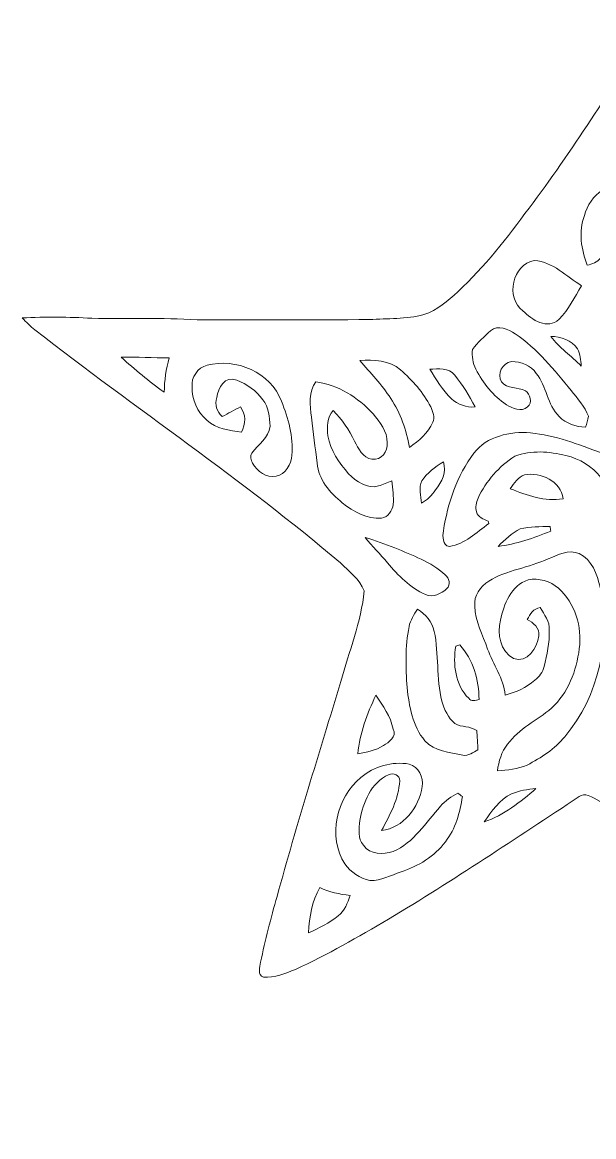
# Model space of a CAD drawing. Header units: centimetres. Extents: x -16.1 to 16.1, y -15.5 to 15.5.
# Drawn here: x -16.15 to -0.25, y -15.51 to 15.51 of the extents above; entities that cross this region are included whole.
import ezdxf

# ---------------------------------------------------------------- set-up
doc = ezdxf.new("R2010")
doc.units = ezdxf.units.CM
doc.header["$MEASUREMENT"] = 0
doc.layers.add('Layer 1', color=7, linetype='Continuous')

msp = doc.modelspace()

# ---------------------------------------------------------------- linework, layer by layer
at = {"layer": 'Layer 1', "color": 253, "lineweight": 9}
for points, knots in [([(1.32115, 15.29768), (1.38006, 15.38199), (1.45732, 15.45078), (1.53846, 15.51358), (1.53846, 15.51358), (1.77623, 14.98124), (1.97837, 14.43408), (2.18016, 13.88727), (2.18016, 13.88727), (2.75907, 12.31283), (3.32951, 10.73556), (3.97086, 9.18545), (3.97086, 9.18545), (4.27178, 8.53704), (4.53461, 7.86183), (4.95723, 7.27974), (4.95723, 7.27974), (5.27686, 6.82643), (5.86776, 6.77986), (6.36729, 6.68214), (6.36729, 6.68214), (8.30828, 6.37875), (10.2796, 6.37734), (12.23822, 6.29902), (12.23822, 6.29902), (13.54138, 6.24575), (14.85089, 6.27503), (16.14947, 6.13251), (16.14947, 6.13251), (15.8422, 5.68731), (15.48201, 5.28232), (15.13699, 4.86675), (15.13699, 4.86675), (14.52175, 4.14214), (13.96119, 3.36744), (13.28491, 2.69681), (13.28491, 2.69681), (12.39415, 1.79828), (11.54854, 0.85637), (10.71598, -0.09578), (10.71598, -0.09578), (10.27536, -0.63412), (9.78677, -1.14388), (9.4421, -1.75207), (9.4421, -1.75207), (9.19939, -2.35779), (9.15671, -3.01925), (9.14859, -3.66519), (9.14859, -3.66519), (9.18846, -4.85299), (9.46574, -6.01433), (9.68517, -7.17779), (9.68517, -7.17779), (10.03371, -8.96355), (10.38473, -10.74896), (10.70505, -12.54037), (10.70505, -12.54037), (10.84651, -13.53238), (11.05994, -14.51487), (11.15272, -15.51358), (11.15272, -15.51358), (10.80947, -15.38129), (10.52125, -15.14281), (10.22386, -14.93397), (10.22386, -14.93397), (8.60884, -13.71794), (7.10072, -12.36998), (5.58801, -11.03119), (5.58801, -11.03119), (4.00155, -9.63031), (2.44757, -8.19168), (0.81209, -6.84759), (0.81209, -6.84759), (0.42157, -6.55197), (0.06067, -6.19742), (-0.39935, -6.01081), (-0.39935, -6.01081), (-0.48507, -5.96777), (-0.57927, -5.99599), (-0.65476, -6.04538), (-0.65476, -6.04538), (-2.40807, -7.20461), (-4.15714, -8.3723), (-5.95877, -9.45568), (-5.95877, -9.45568), (-6.80579, -9.94922), (-7.65317, -10.44875), (-8.54639, -10.85656), (-8.54639, -10.85656), (-8.82968, -10.97298), (-9.1313, -11.08798), (-9.4414, -11.06823), (-9.4414, -11.06823), (-9.61884, -11.01919), (-9.53347, -10.78142), (-9.51971, -10.65583), (-9.51971, -10.65583), (-9.38812, -10.03953), (-9.23326, -9.42852), (-9.05898, -8.82315), (-9.05898, -8.82315), (-8.51324, -6.81408), (-7.88318, -4.83006), (-7.28451, -2.83686), (-7.28451, -2.83686), (-7.05238, -2.00219), (-6.7236, -1.1848), (-6.63152, -0.31944), (-6.63152, -0.31944), (-6.76311, -0.00124), (-7.04921, 0.22772), (-7.29757, 0.45985), (-7.29757, 0.45985), (-10.01325, 2.77477), (-12.98752, 4.75809), (-15.79951, 6.9499), (-15.79951, 6.9499), (-15.92404, 7.05291), (-16.04081, 7.16474), (-16.14947, 7.28398), (-16.14947, 7.28398), (-15.50494, 7.31291), (-14.859, 7.30938), (-14.21483, 7.27375), (-14.21483, 7.27375), (-13.23905, 7.25188), (-12.26185, 7.2868), (-11.28678, 7.23388), (-11.28678, 7.23388), (-9.68728, 7.22965), (-8.08779, 7.22471), (-6.48829, 7.23706), (-6.48829, 7.23706), (-5.98382, 7.27057), (-5.46806, 7.24482), (-4.97488, 7.37429), (-4.97488, 7.37429), (-4.60587, 7.49247), (-4.3106, 7.76129), (-4.02485, 8.01211), (-4.02485, 8.01211), (-3.2819, 8.71238), (-2.64866, 9.51777), (-2.04823, 10.34044), (-2.04823, 10.34044), (-0.8375, 11.93183), (0.20037, 13.64386), (1.32115, 15.29768), (1.32115, 15.29768), (1.32115, 15.29768), (1.32115, 15.29768), (1.32115, 15.29768)], [0, 0, 0, 0, 0.02564103, 0.02564103, 0.02564103, 0.02564103, 0.05128205, 0.05128205, 0.05128205, 0.05128205, 0.07692308, 0.07692308, 0.07692308, 0.07692308, 0.1025641, 0.1025641, 0.1025641, 0.1025641, 0.12820513, 0.12820513, 0.12820513, 0.12820513, 0.15384615, 0.15384615, 0.15384615, 0.15384615, 0.17948718, 0.17948718, 0.17948718, 0.17948718, 0.20512821, 0.20512821, 0.20512821, 0.20512821, 0.23076923, 0.23076923, 0.23076923, 0.23076923, 0.25641026, 0.25641026, 0.25641026, 0.25641026, 0.28205128, 0.28205128, 0.28205128, 0.28205128, 0.30769231, 0.30769231, 0.30769231, 0.30769231, 0.33333333, 0.33333333, 0.33333333, 0.33333333, 0.35897436, 0.35897436, 0.35897436, 0.35897436, 0.38461538, 0.38461538, 0.38461538, 0.38461538, 0.41025641, 0.41025641, 0.41025641, 0.41025641, 0.43589744, 0.43589744, 0.43589744, 0.43589744, 0.46153846, 0.46153846, 0.46153846, 0.46153846, 0.48717949, 0.48717949, 0.48717949, 0.48717949, 0.51282051, 0.51282051, 0.51282051, 0.51282051, 0.53846154, 0.53846154, 0.53846154, 0.53846154, 0.56410256, 0.56410256, 0.56410256, 0.56410256, 0.58974359, 0.58974359, 0.58974359, 0.58974359, 0.61538462, 0.61538462, 0.61538462, 0.61538462, 0.64102564, 0.64102564, 0.64102564, 0.64102564, 0.66666667, 0.66666667, 0.66666667, 0.66666667, 0.69230769, 0.69230769, 0.69230769, 0.69230769, 0.71794872, 0.71794872, 0.71794872, 0.71794872, 0.74358974, 0.74358974, 0.74358974, 0.74358974, 0.76923077, 0.76923077, 0.76923077, 0.76923077, 0.79487179, 0.79487179, 0.79487179, 0.79487179, 0.82051282, 0.82051282, 0.82051282, 0.82051282, 0.84615385, 0.84615385, 0.84615385, 0.84615385, 0.87179487, 0.87179487, 0.87179487, 0.87179487, 0.8974359, 0.8974359, 0.8974359, 0.8974359, 0.92307692, 0.92307692, 0.92307692, 0.92307692, 0.94871795, 0.94871795, 0.94871795, 0.94871795, 1, 1, 1, 1]), ([(-0.0053, 10.83575), (-0.26106, 10.68652), (-0.42757, 10.41453), (-0.50659, 10.13513), (-0.50659, 10.13513), (-0.67769, 9.68816), (-0.59267, 9.1851), (-0.42687, 8.75012), (-0.42687, 8.75012), (-0.2921, 8.78716), (-0.14076, 8.82491), (-0.05821, 8.94944), (-0.05821, 8.94944), (0.18415, 9.22778), (0.11606, 9.63066), (0.1658, 9.96756), (0.1658, 9.96756), (0.19967, 10.37502), (0.67169, 10.66712), (1.05586, 10.54153), (1.05586, 10.54153), (1.25483, 10.45545), (1.31692, 10.20851), (1.33738, 10.01342), (1.33738, 10.01342), (1.3342, 9.62995), (1.17087, 9.27435), (0.94615, 8.97308), (0.94615, 8.97308), (1.25447, 8.84396), (1.55504, 8.69509), (1.87007, 8.58114), (1.87007, 8.58114), (2.03129, 9.05316), (2.08456, 9.59996), (1.83516, 10.05152), (1.83516, 10.05152), (1.53846, 10.71439), (0.68862, 11.1857), (-0.0053, 10.83575), (-0.0053, 10.83575), (-0.0053, 10.83575), (-0.0053, 10.83575), (-0.0053, 10.83575)], [0, 0, 0, 0, 0.08333333, 0.08333333, 0.08333333, 0.08333333, 0.16666667, 0.16666667, 0.16666667, 0.16666667, 0.25, 0.25, 0.25, 0.25, 0.33333333, 0.33333333, 0.33333333, 0.33333333, 0.41666667, 0.41666667, 0.41666667, 0.41666667, 0.5, 0.5, 0.5, 0.5, 0.58333333, 0.58333333, 0.58333333, 0.58333333, 0.66666667, 0.66666667, 0.66666667, 0.66666667, 0.75, 0.75, 0.75, 0.75, 0.83333333, 0.83333333, 0.83333333, 0.83333333, 1, 1, 1, 1]), ([(-2.21651, 7.48083), (-1.97062, 7.22471), (-1.5367, 6.94813), (-1.21038, 7.24411), (-1.21038, 7.24411), (-0.94227, 7.50834), (-0.78352, 7.86148), (-0.58526, 8.17686), (-0.58526, 8.17686), (-1.0026, 8.44144), (-1.38219, 8.84079), (-1.89901, 8.88136), (-1.89901, 8.88136), (-2.51108, 8.77729), (-2.71569, 7.84243), (-2.21651, 7.48083), (-2.21651, 7.48083), (-2.21651, 7.48083), (-2.21651, 7.48083), (-2.21651, 7.48083)], [0, 0, 0, 0, 0.16666667, 0.16666667, 0.16666667, 0.16666667, 0.33333333, 0.33333333, 0.33333333, 0.33333333, 0.5, 0.5, 0.5, 0.5, 0.66666667, 0.66666667, 0.66666667, 0.66666667, 1, 1, 1, 1]), ([(-3.11609, 6.92661), (-3.2946, 6.76398), (-3.48016, 6.60241), (-3.62021, 6.40486), (-3.62021, 6.40486), (-3.64243, 6.21718), (-3.6121, 6.0228), (-3.52708, 5.85382), (-3.52708, 5.85382), (-3.33164, 5.46223), (-3.04024, 5.11616), (-2.67935, 4.8671), (-2.67935, 4.8671), (-2.51496, 4.77008), (-2.25461, 4.64661), (-2.08598, 4.8036), (-2.08598, 4.8036), (-1.9484, 4.92954), (-2.0119, 5.15708), (-2.14736, 5.25692), (-2.14736, 5.25692), (-2.36362, 5.35852), (-2.65113, 5.29996), (-2.81411, 5.50704), (-2.81411, 5.50704), (-2.95699, 5.72153), (-2.77919, 6.03444), (-2.53753, 6.06725), (-2.53753, 6.06725), (-2.27295, 6.07466), (-2.00167, 5.95471), (-1.84503, 5.73775), (-1.84503, 5.73775), (-1.54976, 5.38251), (-1.55223, 4.8611), (-1.20792, 4.53831), (-1.20792, 4.53831), (-1.01812, 4.33476), (-0.7426, 4.25503), (-0.47343, 4.2381), (-0.47343, 4.2381), (-0.43921, 4.33723), (-0.41028, 4.43918), (-0.39653, 4.5436), (-0.39653, 4.5436), (-0.49848, 4.81559), (-0.69709, 5.03467), (-0.87489, 5.25939), (-0.87489, 5.25939), (-1.34409, 5.83124), (-1.81293, 6.42461), (-2.43241, 6.84265), (-2.43241, 6.84265), (-2.62538, 6.96789), (-2.91218, 7.09806), (-3.11609, 6.92661), (-3.11609, 6.92661), (-3.11609, 6.92661), (-3.11609, 6.92661), (-3.11609, 6.92661)], [0, 0, 0, 0, 0.0625, 0.0625, 0.0625, 0.0625, 0.125, 0.125, 0.125, 0.125, 0.1875, 0.1875, 0.1875, 0.1875, 0.25, 0.25, 0.25, 0.25, 0.3125, 0.3125, 0.3125, 0.3125, 0.375, 0.375, 0.375, 0.375, 0.4375, 0.4375, 0.4375, 0.4375, 0.5, 0.5, 0.5, 0.5, 0.5625, 0.5625, 0.5625, 0.5625, 0.625, 0.625, 0.625, 0.625, 0.6875, 0.6875, 0.6875, 0.6875, 0.75, 0.75, 0.75, 0.75, 0.8125, 0.8125, 0.8125, 0.8125, 0.875, 0.875, 0.875, 0.875, 1, 1, 1, 1]), ([(-1.44498, 6.76963), (-1.20439, 6.45424), (-0.87207, 6.22318), (-0.59408, 5.94236), (-0.59408, 5.94236), (-0.61172, 6.10499), (-0.6149, 6.27539), (-0.70344, 6.41932), (-0.70344, 6.41932), (-0.85267, 6.67473), (-1.1677, 6.75975), (-1.44498, 6.76963), (-1.44498, 6.76963), (-1.44498, 6.76963), (-1.44498, 6.76963), (-1.44498, 6.76963)], [0, 0, 0, 0, 0.2, 0.2, 0.2, 0.2, 0.4, 0.4, 0.4, 0.4, 0.6, 0.6, 0.6, 0.6, 1, 1, 1, 1]), ([(-13.40062, 6.18931), (-13.01398, 5.85241), (-12.62804, 5.50986), (-12.20329, 5.21988), (-12.20329, 5.21988), (-12.18812, 5.53984), (-12.15426, 5.86158), (-12.05971, 6.16849), (-12.05971, 6.16849), (-12.50703, 6.16603), (-12.95365, 6.20906), (-13.40062, 6.18931), (-13.40062, 6.18931), (-13.40062, 6.18931), (-13.40062, 6.18931), (-13.40062, 6.18931)], [0, 0, 0, 0, 0.2, 0.2, 0.2, 0.2, 0.4, 0.4, 0.4, 0.4, 0.6, 0.6, 0.6, 0.6, 1, 1, 1, 1]), ([(-11.00879, 5.96565), (-11.26526, 5.89721), (-11.45611, 5.62769), (-11.42401, 5.36275), (-11.42401, 5.36275), (-11.42895, 5.0128), (-11.28148, 4.66178), (-11.01408, 4.43318), (-11.01408, 4.43318), (-10.75161, 4.1947), (-10.3819, 4.14814), (-10.045, 4.10228), (-10.045, 4.10228), (-9.93598, 4.32523), (-9.91976, 4.60181), (-10.07781, 4.80607), (-10.07781, 4.80607), (-10.24855, 4.71576), (-10.41824, 4.62298), (-10.59145, 4.53655), (-10.59145, 4.53655), (-10.72939, 4.67272), (-10.80665, 4.86957), (-10.73785, 5.06289), (-10.73785, 5.06289), (-10.70857, 5.32888), (-10.5022, 5.69013), (-10.18188, 5.54725), (-10.18188, 5.54725), (-9.89507, 5.44424), (-9.63683, 5.25057), (-9.45515, 5.00574), (-9.45515, 5.00574), (-9.2897, 4.79795), (-9.27206, 4.52032), (-9.25513, 4.26667), (-9.25513, 4.26667), (-9.28264, 3.94353), (-9.59133, 3.76185), (-9.7596, 3.51631), (-9.7596, 3.51631), (-9.82134, 3.43129), (-9.78288, 3.32087), (-9.74196, 3.23585), (-9.74196, 3.23585), (-9.61249, 3.01149), (-9.3592, 2.82134), (-9.08721, 2.87814), (-9.08721, 2.87814), (-8.8258, 2.92964), (-8.6667, 3.21081), (-8.64588, 3.45916), (-8.64588, 3.45916), (-8.60708, 3.97633), (-8.73796, 4.48892), (-8.93939, 4.96094), (-8.93939, 4.96094), (-9.23149, 5.76351), (-10.20763, 6.18225), (-11.00879, 5.96565), (-11.00879, 5.96565), (-11.00879, 5.96565), (-11.00879, 5.96565), (-11.00879, 5.96565)], [0, 0, 0, 0, 0.05882353, 0.05882353, 0.05882353, 0.05882353, 0.11764706, 0.11764706, 0.11764706, 0.11764706, 0.17647059, 0.17647059, 0.17647059, 0.17647059, 0.23529412, 0.23529412, 0.23529412, 0.23529412, 0.29411765, 0.29411765, 0.29411765, 0.29411765, 0.35294118, 0.35294118, 0.35294118, 0.35294118, 0.41176471, 0.41176471, 0.41176471, 0.41176471, 0.47058824, 0.47058824, 0.47058824, 0.47058824, 0.52941176, 0.52941176, 0.52941176, 0.52941176, 0.58823529, 0.58823529, 0.58823529, 0.58823529, 0.64705882, 0.64705882, 0.64705882, 0.64705882, 0.70588235, 0.70588235, 0.70588235, 0.70588235, 0.76470588, 0.76470588, 0.76470588, 0.76470588, 0.82352941, 0.82352941, 0.82352941, 0.82352941, 0.88235294, 0.88235294, 0.88235294, 0.88235294, 1, 1, 1, 1]), ([(-6.75887, 6.09865), (-6.46395, 5.75151), (-6.13728, 5.42801), (-5.89774, 5.03749), (-5.89774, 5.03749), (-5.61799, 4.6325), (-5.46418, 4.15907), (-5.37422, 3.67859), (-5.37422, 3.67859), (-5.12022, 3.87015), (-4.84541, 4.06841), (-4.72723, 4.3778), (-4.72723, 4.3778), (-4.65173, 4.51714), (-4.73781, 4.67413), (-4.78402, 4.80748), (-4.78402, 4.80748), (-4.98581, 5.20576), (-5.29485, 5.54055), (-5.62434, 5.83653), (-5.62434, 5.83653), (-5.93725, 6.10605), (-6.36729, 6.11628), (-6.75887, 6.09865), (-6.75887, 6.09865), (-6.75887, 6.09865), (-6.75887, 6.09865), (-6.75887, 6.09865)], [0, 0, 0, 0, 0.125, 0.125, 0.125, 0.125, 0.25, 0.25, 0.25, 0.25, 0.375, 0.375, 0.375, 0.375, 0.5, 0.5, 0.5, 0.5, 0.625, 0.625, 0.625, 0.625, 0.75, 0.75, 0.75, 0.75, 1, 1, 1, 1]), ([(-4.81225, 5.85876), (-4.63374, 5.56736), (-4.45523, 5.26962), (-4.20547, 5.03326), (-4.20547, 5.03326), (-4.03331, 4.86604), (-3.79025, 4.78561), (-3.55142, 4.8043), (-3.55142, 4.8043), (-3.701, 5.12075), (-3.90208, 5.41285), (-4.11551, 5.68872), (-4.11551, 5.68872), (-4.28802, 5.90744), (-4.572, 5.85664), (-4.81225, 5.85876), (-4.81225, 5.85876), (-4.81225, 5.85876), (-4.81225, 5.85876), (-4.81225, 5.85876)], [0, 0, 0, 0, 0.16666667, 0.16666667, 0.16666667, 0.16666667, 0.33333333, 0.33333333, 0.33333333, 0.33333333, 0.5, 0.5, 0.5, 0.5, 0.66666667, 0.66666667, 0.66666667, 0.66666667, 1, 1, 1, 1]), ([(-7.9809, 5.50704), (-8.19609, 5.22587), (-8.13894, 4.8424), (-8.10543, 4.51573), (-8.10543, 4.51573), (-8.05286, 4.08993), (-7.99853, 3.66448), (-7.94562, 3.23868), (-7.94562, 3.23868), (-7.91034, 2.78042), (-7.58614, 2.41106), (-7.24394, 2.13448), (-7.24394, 2.13448), (-6.93173, 1.89565), (-6.55991, 1.67058), (-6.14998, 1.70621), (-6.14998, 1.70621), (-5.97183, 1.73231), (-5.85329, 1.91682), (-5.82507, 2.08439), (-5.82507, 2.08439), (-5.81237, 2.30593), (-5.84377, 2.52783), (-5.86846, 2.74761), (-5.86846, 2.74761), (-5.99017, 2.70034), (-6.10765, 2.64213), (-6.23253, 2.60368), (-6.23253, 2.60368), (-6.55532, 2.51301), (-6.85236, 2.72962), (-7.07108, 2.94375), (-7.07108, 2.94375), (-7.33567, 3.24397), (-7.57062, 3.59569), (-7.64293, 3.99574), (-7.64293, 3.99574), (-7.67292, 4.2381), (-7.6761, 4.51644), (-7.49547, 4.7027), (-7.49547, 4.7027), (-7.25558, 4.45082), (-7.05591, 4.16295), (-6.90457, 3.84933), (-6.90457, 3.84933), (-6.79168, 3.64331), (-6.6802, 3.38578), (-6.41809, 3.34945), (-6.41809, 3.34945), (-6.15845, 3.30182), (-5.9683, 3.57381), (-5.99864, 3.80841), (-5.99864, 3.80841), (-5.97994, 4.12768), (-6.21242, 4.37674), (-6.38669, 4.61627), (-6.38669, 4.61627), (-6.80403, 5.07312), (-7.36389, 5.41214), (-7.9809, 5.50704), (-7.9809, 5.50704), (-7.9809, 5.50704), (-7.9809, 5.50704), (-7.9809, 5.50704)], [0, 0, 0, 0, 0.05882353, 0.05882353, 0.05882353, 0.05882353, 0.11764706, 0.11764706, 0.11764706, 0.11764706, 0.17647059, 0.17647059, 0.17647059, 0.17647059, 0.23529412, 0.23529412, 0.23529412, 0.23529412, 0.29411765, 0.29411765, 0.29411765, 0.29411765, 0.35294118, 0.35294118, 0.35294118, 0.35294118, 0.41176471, 0.41176471, 0.41176471, 0.41176471, 0.47058824, 0.47058824, 0.47058824, 0.47058824, 0.52941176, 0.52941176, 0.52941176, 0.52941176, 0.58823529, 0.58823529, 0.58823529, 0.58823529, 0.64705882, 0.64705882, 0.64705882, 0.64705882, 0.70588235, 0.70588235, 0.70588235, 0.70588235, 0.76470588, 0.76470588, 0.76470588, 0.76470588, 0.82352941, 0.82352941, 0.82352941, 0.82352941, 0.88235294, 0.88235294, 0.88235294, 0.88235294, 1, 1, 1, 1]), ([(-3.58282, 3.5149), (-4.05342, 2.88837), (-4.30848, 2.12284), (-4.4323, 1.3559), (-4.4323, 1.3559), (-4.451, 1.19715), (-4.46829, 0.95444), (-4.26544, 0.91916), (-4.26544, 0.91916), (-3.83117, 0.98372), (-3.5112, 1.31075), (-3.16936, 1.55628), (-3.16936, 1.55628), (-3.17324, 1.57392), (-3.18135, 1.60955), (-3.18523, 1.62719), (-3.18523, 1.62719), (-3.31259, 1.67975), (-3.46605, 1.7362), (-3.51438, 1.87942), (-3.51438, 1.87942), (-3.54542, 2.00819), (-3.51473, 2.14683), (-3.46781, 2.26818), (-3.46781, 2.26818), (-3.24238, 2.7402), (-2.88432, 3.15048), (-2.4437, 3.43235), (-2.4437, 3.43235), (-1.98967, 3.60662), (-1.48449, 3.56641), (-1.0213, 3.44928), (-1.0213, 3.44928), (-0.63924, 3.36885), (-0.28646, 3.14872), (-0.05222, 2.8358), (-0.05222, 2.8358), (0.25541, 2.40929), (0.05891, 1.85685), (0.15063, 1.37671), (0.15063, 1.37671), (0.52916, 1.76759), (0.85513, 2.28265), (1.40899, 2.43893), (1.40899, 2.43893), (2.0193, 2.54582), (2.61337, 2.21527), (3.02295, 1.78453), (3.02295, 1.78453), (3.48121, 1.3178), (3.72004, 0.68386), (3.81282, 0.04568), (3.81282, 0.04568), (3.98109, 0.17939), (4.11797, 0.34696), (4.23862, 0.52335), (4.23862, 0.52335), (4.45593, 0.85249), (4.44958, 1.31427), (4.2104, 1.63071), (4.2104, 1.63071), (3.93382, 1.95527), (3.57505, 2.19728), (3.19616, 2.38672), (3.19616, 2.38672), (2.16993, 2.90036), (1.04739, 3.16459), (-0.03669, 3.52266), (-0.03669, 3.52266), (-0.67557, 3.76714), (-1.32433, 4.01443), (-2.00978, 4.08393), (-2.00978, 4.08393), (-2.57493, 4.13085), (-3.22439, 3.98833), (-3.58282, 3.5149), (-3.58282, 3.5149), (-3.58282, 3.5149), (-3.58282, 3.5149), (-3.58282, 3.5149)], [0, 0, 0, 0, 0.04761905, 0.04761905, 0.04761905, 0.04761905, 0.0952381, 0.0952381, 0.0952381, 0.0952381, 0.14285714, 0.14285714, 0.14285714, 0.14285714, 0.19047619, 0.19047619, 0.19047619, 0.19047619, 0.23809524, 0.23809524, 0.23809524, 0.23809524, 0.28571429, 0.28571429, 0.28571429, 0.28571429, 0.33333333, 0.33333333, 0.33333333, 0.33333333, 0.38095238, 0.38095238, 0.38095238, 0.38095238, 0.42857143, 0.42857143, 0.42857143, 0.42857143, 0.47619048, 0.47619048, 0.47619048, 0.47619048, 0.52380952, 0.52380952, 0.52380952, 0.52380952, 0.57142857, 0.57142857, 0.57142857, 0.57142857, 0.61904762, 0.61904762, 0.61904762, 0.61904762, 0.66666667, 0.66666667, 0.66666667, 0.66666667, 0.71428571, 0.71428571, 0.71428571, 0.71428571, 0.76190476, 0.76190476, 0.76190476, 0.76190476, 0.80952381, 0.80952381, 0.80952381, 0.80952381, 0.85714286, 0.85714286, 0.85714286, 0.85714286, 0.9047619, 0.9047619, 0.9047619, 0.9047619, 1, 1, 1, 1]), ([(-5.03414, 2.74338), (-5.12657, 2.55076), (-5.04967, 2.32816), (-5.04296, 2.12355), (-5.04296, 2.12355), (-4.88033, 2.21139), (-4.75263, 2.3465), (-4.64644, 2.49573), (-4.64644, 2.49573), (-4.48063, 2.71339), (-4.32965, 2.99561), (-4.43266, 3.27395), (-4.43266, 3.27395), (-4.65985, 3.13249), (-4.88492, 2.96951), (-5.03414, 2.74338), (-5.03414, 2.74338), (-5.03414, 2.74338), (-5.03414, 2.74338), (-5.03414, 2.74338)], [0, 0, 0, 0, 0.16666667, 0.16666667, 0.16666667, 0.16666667, 0.33333333, 0.33333333, 0.33333333, 0.33333333, 0.5, 0.5, 0.5, 0.5, 0.66666667, 0.66666667, 0.66666667, 0.66666667, 1, 1, 1, 1]), ([(-2.16959, 2.91236), (-2.35233, 2.84427), (-2.46733, 2.68376), (-2.57034, 2.52783), (-2.57034, 2.52783), (-2.10432, 2.34156), (-1.61326, 2.15953), (-1.10032, 2.24843), (-1.10032, 2.24843), (-1.15994, 2.73773), (-1.72191, 3.0009), (-2.16959, 2.91236), (-2.16959, 2.91236), (-2.16959, 2.91236), (-2.16959, 2.91236), (-2.16959, 2.91236)], [0, 0, 0, 0, 0.2, 0.2, 0.2, 0.2, 0.4, 0.4, 0.4, 0.4, 0.6, 0.6, 0.6, 0.6, 1, 1, 1, 1]), ([(-2.29059, 1.40811), (-2.52872, 1.29169), (-2.72557, 1.10896), (-2.90901, 0.92128), (-2.90901, 0.92128), (-2.4003, 0.9869), (-1.91453, 1.14917), (-1.44428, 1.3492), (-1.44428, 1.3492), (-1.44957, 1.39224), (-1.45451, 1.43457), (-1.45945, 1.4769), (-1.45945, 1.4769), (-1.73673, 1.46985), (-2.02001, 1.47585), (-2.29059, 1.40811), (-2.29059, 1.40811), (-2.29059, 1.40811), (-2.29059, 1.40811), (-2.29059, 1.40811)], [0, 0, 0, 0, 0.16666667, 0.16666667, 0.16666667, 0.16666667, 0.33333333, 0.33333333, 0.33333333, 0.33333333, 0.5, 0.5, 0.5, 0.5, 0.66666667, 0.66666667, 0.66666667, 0.66666667, 1, 1, 1, 1]), ([(-6.60824, 1.16999), (-6.41633, 0.92198), (-6.18526, 0.7082), (-5.98629, 0.46584), (-5.98629, 0.46584), (-5.6896, 0.11448), (-5.35447, -0.22631), (-4.93148, -0.42139), (-4.93148, -0.42139), (-4.72088, -0.51276), (-4.49051, -0.39), (-4.33141, -0.25312), (-4.33141, -0.25312), (-4.21958, -0.14658), (-4.27179, 0.04074), (-4.38045, 0.13035), (-4.38045, 0.13035), (-4.77803, 0.4923), (-5.2959, 0.67257), (-5.78168, 0.88036), (-5.78168, 0.88036), (-6.05579, 0.98019), (-6.32566, 1.0952), (-6.60824, 1.16999), (-6.60824, 1.16999), (-6.60824, 1.16999), (-6.60824, 1.16999), (-6.60824, 1.16999)], [0, 0, 0, 0, 0.125, 0.125, 0.125, 0.125, 0.25, 0.25, 0.25, 0.25, 0.375, 0.375, 0.375, 0.375, 0.5, 0.5, 0.5, 0.5, 0.625, 0.625, 0.625, 0.625, 0.75, 0.75, 0.75, 0.75, 1, 1, 1, 1]), ([(-1.51871, 0.57203), (-2.05423, 0.32826), (-2.66136, 0.26441), (-3.16971, -0.04181), (-3.16971, -0.04181), (-3.39408, -0.19421), (-3.59834, -0.45173), (-3.55459, -0.74066), (-3.55459, -0.74066), (-3.55353, -1.16681), (-3.33411, -1.54393), (-3.20111, -1.93657), (-3.20111, -1.93657), (-3.05012, -2.36837), (-2.75061, -2.75008), (-2.71251, -3.21786), (-2.71251, -3.21786), (-2.41053, -3.14413), (-2.12337, -3.00761), (-1.88772, -2.8037), (-1.88772, -2.8037), (-1.76178, -2.71057), (-1.66758, -2.57687), (-1.62913, -2.42447), (-1.62913, -2.42447), (-1.54058, -2.09532), (-1.47885, -1.75489), (-1.48343, -1.41305), (-1.48343, -1.41305), (-1.46509, -1.16822), (-1.62525, -0.97279), (-1.74096, -0.77558), (-1.74096, -0.77558), (-1.92088, -0.81121), (-2.02142, -0.96079), (-2.0955, -1.11107), (-2.0955, -1.11107), (-1.92899, -1.20421), (-1.74026, -1.35308), (-1.77695, -1.56898), (-1.77695, -1.56898), (-1.81117, -1.8886), (-2.09374, -2.35215), (-2.47933, -2.20151), (-2.47933, -2.20151), (-2.84445, -1.99619), (-2.94464, -1.51747), (-2.84657, -1.13506), (-2.84657, -1.13506), (-2.75132, -0.69162), (-2.54106, -0.16739), (-2.07293, -0.00864), (-2.07293, -0.00864), (-1.77483, 0.04427), (-1.45521, -0.04251), (-1.22943, -0.24501), (-1.22943, -0.24501), (-0.768, -0.65952), (-0.56586, -1.31745), (-0.65017, -1.92599), (-0.65017, -1.92599), (-0.72426, -2.53736), (-0.96062, -3.15966), (-1.42276, -3.58405), (-1.42276, -3.58405), (-1.82598, -3.91919), (-2.33116, -4.15202), (-2.64407, -4.58664), (-2.64407, -4.58664), (-2.82258, -4.7916), (-2.88502, -5.06501), (-2.92982, -5.32536), (-2.92982, -5.32536), (-2.65078, -5.30243), (-2.36044, -5.28338), (-2.10185, -5.16696), (-2.10185, -5.16696), (-1.71309, -4.96447), (-1.33245, -4.72175), (-1.05446, -4.37709), (-1.05446, -4.37709), (-0.09278, -3.24432), (0.2286, -1.65506), (-0.07056, -0.21572), (-0.07056, -0.21572), (-0.15135, 0.14446), (-0.29598, 0.55016), (-0.65335, 0.72055), (-0.65335, 0.72055), (-0.94192, 0.8472), (-1.25342, 0.68492), (-1.51871, 0.57203), (-1.51871, 0.57203), (-1.51871, 0.57203), (-1.51871, 0.57203), (-1.51871, 0.57203)], [0, 0, 0, 0, 0.04, 0.04, 0.04, 0.04, 0.08, 0.08, 0.08, 0.08, 0.12, 0.12, 0.12, 0.12, 0.16, 0.16, 0.16, 0.16, 0.2, 0.2, 0.2, 0.2, 0.24, 0.24, 0.24, 0.24, 0.28, 0.28, 0.28, 0.28, 0.32, 0.32, 0.32, 0.32, 0.36, 0.36, 0.36, 0.36, 0.4, 0.4, 0.4, 0.4, 0.44, 0.44, 0.44, 0.44, 0.48, 0.48, 0.48, 0.48, 0.52, 0.52, 0.52, 0.52, 0.56, 0.56, 0.56, 0.56, 0.6, 0.6, 0.6, 0.6, 0.64, 0.64, 0.64, 0.64, 0.68, 0.68, 0.68, 0.68, 0.72, 0.72, 0.72, 0.72, 0.76, 0.76, 0.76, 0.76, 0.8, 0.8, 0.8, 0.8, 0.84, 0.84, 0.84, 0.84, 0.88, 0.88, 0.88, 0.88, 0.92, 0.92, 0.92, 0.92, 1, 1, 1, 1]), ([(-5.15303, -0.82744), (-5.24757, -0.97914), (-5.35058, -1.13295), (-5.38692, -1.3111), (-5.38692, -1.3111), (-5.49699, -1.87025), (-5.48076, -2.44563), (-5.4416, -3.01149), (-5.4416, -3.01149), (-5.38233, -3.52831), (-5.29202, -4.08111), (-4.94595, -4.49139), (-4.94595, -4.49139), (-4.67854, -4.78843), (-4.25874, -4.81454), (-3.89326, -4.89074), (-3.89326, -4.89074), (-3.73486, -4.92566), (-3.60187, -4.80854), (-3.46852, -4.74574), (-3.46852, -4.74574), (-3.47733, -4.61063), (-3.49462, -4.34111), (-3.50309, -4.20635), (-3.50309, -4.20635), (-3.67454, -4.07017), (-3.92854, -4.12521), (-4.11445, -4.01232), (-4.11445, -4.01232), (-4.30319, -3.85181), (-4.4069, -3.61686), (-4.47287, -3.38332), (-4.47287, -3.38332), (-4.63162, -2.74832), (-4.55331, -2.08192), (-4.68489, -1.44339), (-4.68489, -1.44339), (-4.74628, -1.18022), (-4.9209, -0.96009), (-5.15303, -0.82744), (-5.15303, -0.82744), (-5.15303, -0.82744), (-5.15303, -0.82744), (-5.15303, -0.82744)], [0, 0, 0, 0, 0.08333333, 0.08333333, 0.08333333, 0.08333333, 0.16666667, 0.16666667, 0.16666667, 0.16666667, 0.25, 0.25, 0.25, 0.25, 0.33333333, 0.33333333, 0.33333333, 0.33333333, 0.41666667, 0.41666667, 0.41666667, 0.41666667, 0.5, 0.5, 0.5, 0.5, 0.58333333, 0.58333333, 0.58333333, 0.58333333, 0.66666667, 0.66666667, 0.66666667, 0.66666667, 0.75, 0.75, 0.75, 0.75, 0.83333333, 0.83333333, 0.83333333, 0.83333333, 1, 1, 1, 1]), ([(-4.08447, -1.85438), (-4.17337, -2.35709), (-4.10105, -2.93211), (-3.72675, -3.30817), (-3.72675, -3.30817), (-3.65196, -3.40201), (-3.53519, -3.3618), (-3.43888, -3.34169), (-3.43888, -3.34169), (-3.44523, -2.79206), (-3.59516, -2.23432), (-3.9751, -1.82333), (-3.9751, -1.82333), (-4.00262, -1.83109), (-4.0573, -1.84662), (-4.08447, -1.85438), (-4.08447, -1.85438), (-4.08447, -1.85438), (-4.08447, -1.85438), (-4.08447, -1.85438)], [0, 0, 0, 0, 0.16666667, 0.16666667, 0.16666667, 0.16666667, 0.33333333, 0.33333333, 0.33333333, 0.33333333, 0.5, 0.5, 0.5, 0.5, 0.66666667, 0.66666667, 0.66666667, 0.66666667, 1, 1, 1, 1]), ([(-6.81602, -4.85122), (-6.57049, -4.80148), (-6.3119, -4.76726), (-6.09988, -4.62262), (-6.09988, -4.62262), (-5.94184, -4.53866), (-5.72559, -4.37286), (-5.8293, -4.16684), (-5.8293, -4.16684), (-5.89951, -3.81265), (-6.11788, -3.51667), (-6.30979, -3.21998), (-6.30979, -3.21998), (-6.5532, -3.73574), (-6.75711, -4.28008), (-6.81602, -4.85122), (-6.81602, -4.85122), (-6.81602, -4.85122), (-6.81602, -4.85122), (-6.81602, -4.85122)], [0, 0, 0, 0, 0.16666667, 0.16666667, 0.16666667, 0.16666667, 0.33333333, 0.33333333, 0.33333333, 0.33333333, 0.5, 0.5, 0.5, 0.5, 0.66666667, 0.66666667, 0.66666667, 0.66666667, 1, 1, 1, 1]), ([(-6.72536, -5.5155), (-7.40728, -6.07078), (-7.66057, -7.16051), (-7.17586, -7.91933), (-7.17586, -7.91933), (-7.00582, -8.14476), (-6.75676, -8.32714), (-6.47559, -8.38112), (-6.47559, -8.38112), (-6.16727, -8.40299), (-5.89598, -8.22554), (-5.60952, -8.14335), (-5.60952, -8.14335), (-5.13398, -7.9786), (-4.67819, -7.71225), (-4.37445, -7.30232), (-4.37445, -7.30232), (-4.09399, -6.94214), (-3.9684, -6.48988), (-3.90173, -6.04573), (-3.90173, -6.04573), (-3.94441, -6.01222), (-3.98639, -5.97835), (-4.02837, -5.94519), (-4.02837, -5.94519), (-4.20582, -6.04573), (-4.38256, -6.1558), (-4.51344, -6.31525), (-4.51344, -6.31525), (-4.91773, -6.76399), (-5.25287, -7.32631), (-5.83036, -7.57326), (-5.83036, -7.57326), (-6.10588, -7.65546), (-6.47489, -7.66463), (-6.65445, -7.39969), (-6.65445, -7.39969), (-6.82696, -7.21625), (-6.76946, -6.93508), (-6.76064, -6.70895), (-6.76064, -6.70895), (-6.66715, -6.21295), (-6.44596, -5.65415), (-5.95489, -5.43507), (-5.95489, -5.43507), (-5.82754, -5.36522), (-5.63245, -5.45024), (-5.64586, -5.60934), (-5.64586, -5.60934), (-5.67761, -6.10888), (-5.92032, -6.56043), (-6.15351, -6.99153), (-6.15351, -6.99153), (-5.54638, -6.91321), (-5.10258, -6.34912), (-5.02427, -5.76562), (-5.02427, -5.76562), (-4.98123, -5.50951), (-5.11987, -5.20824), (-5.38233, -5.13839), (-5.38233, -5.13839), (-5.85647, -5.06007), (-6.36482, -5.19412), (-6.72536, -5.5155), (-6.72536, -5.5155), (-6.72536, -5.5155), (-6.72536, -5.5155), (-6.72536, -5.5155)], [0, 0, 0, 0, 0.05555556, 0.05555556, 0.05555556, 0.05555556, 0.11111111, 0.11111111, 0.11111111, 0.11111111, 0.16666667, 0.16666667, 0.16666667, 0.16666667, 0.22222222, 0.22222222, 0.22222222, 0.22222222, 0.27777778, 0.27777778, 0.27777778, 0.27777778, 0.33333333, 0.33333333, 0.33333333, 0.33333333, 0.38888889, 0.38888889, 0.38888889, 0.38888889, 0.44444444, 0.44444444, 0.44444444, 0.44444444, 0.5, 0.5, 0.5, 0.5, 0.55555556, 0.55555556, 0.55555556, 0.55555556, 0.61111111, 0.61111111, 0.61111111, 0.61111111, 0.66666667, 0.66666667, 0.66666667, 0.66666667, 0.72222222, 0.72222222, 0.72222222, 0.72222222, 0.77777778, 0.77777778, 0.77777778, 0.77777778, 0.83333333, 0.83333333, 0.83333333, 0.83333333, 0.88888889, 0.88888889, 0.88888889, 0.88888889, 1, 1, 1, 1]), ([(-2.53542, -5.96777), (-2.87303, -6.12687), (-3.0914, -6.45072), (-3.29283, -6.75023), (-3.29283, -6.75023), (-2.74955, -6.55832), (-2.28636, -6.19496), (-1.85456, -5.82313), (-1.85456, -5.82313), (-2.08598, -5.84006), (-2.32058, -5.8764), (-2.53542, -5.96777), (-2.53542, -5.96777), (-2.53542, -5.96777), (-2.53542, -5.96777), (-2.53542, -5.96777)], [0, 0, 0, 0, 0.2, 0.2, 0.2, 0.2, 0.4, 0.4, 0.4, 0.4, 0.6, 0.6, 0.6, 0.6, 1, 1, 1, 1]), ([(-7.87365, -8.57162), (-8.0832, -8.96038), (-8.16928, -9.39571), (-8.18127, -9.83421), (-8.18127, -9.83421), (-7.88847, -9.71356), (-7.6073, -9.55799), (-7.35824, -9.36255), (-7.35824, -9.36255), (-7.17621, -9.22814), (-7.09648, -9.00271), (-7.02416, -8.7974), (-7.02416, -8.7974), (-7.31732, -8.76035), (-7.61013, -8.71167), (-7.87365, -8.57162), (-7.87365, -8.57162), (-7.87365, -8.57162), (-7.87365, -8.57162), (-7.87365, -8.57162)], [0, 0, 0, 0, 0.16666667, 0.16666667, 0.16666667, 0.16666667, 0.33333333, 0.33333333, 0.33333333, 0.33333333, 0.5, 0.5, 0.5, 0.5, 0.66666667, 0.66666667, 0.66666667, 0.66666667, 1, 1, 1, 1])]:
    msp.add_open_spline(points, degree=3, knots=knots, dxfattribs=at)

doc.saveas('drawing.dxf')
